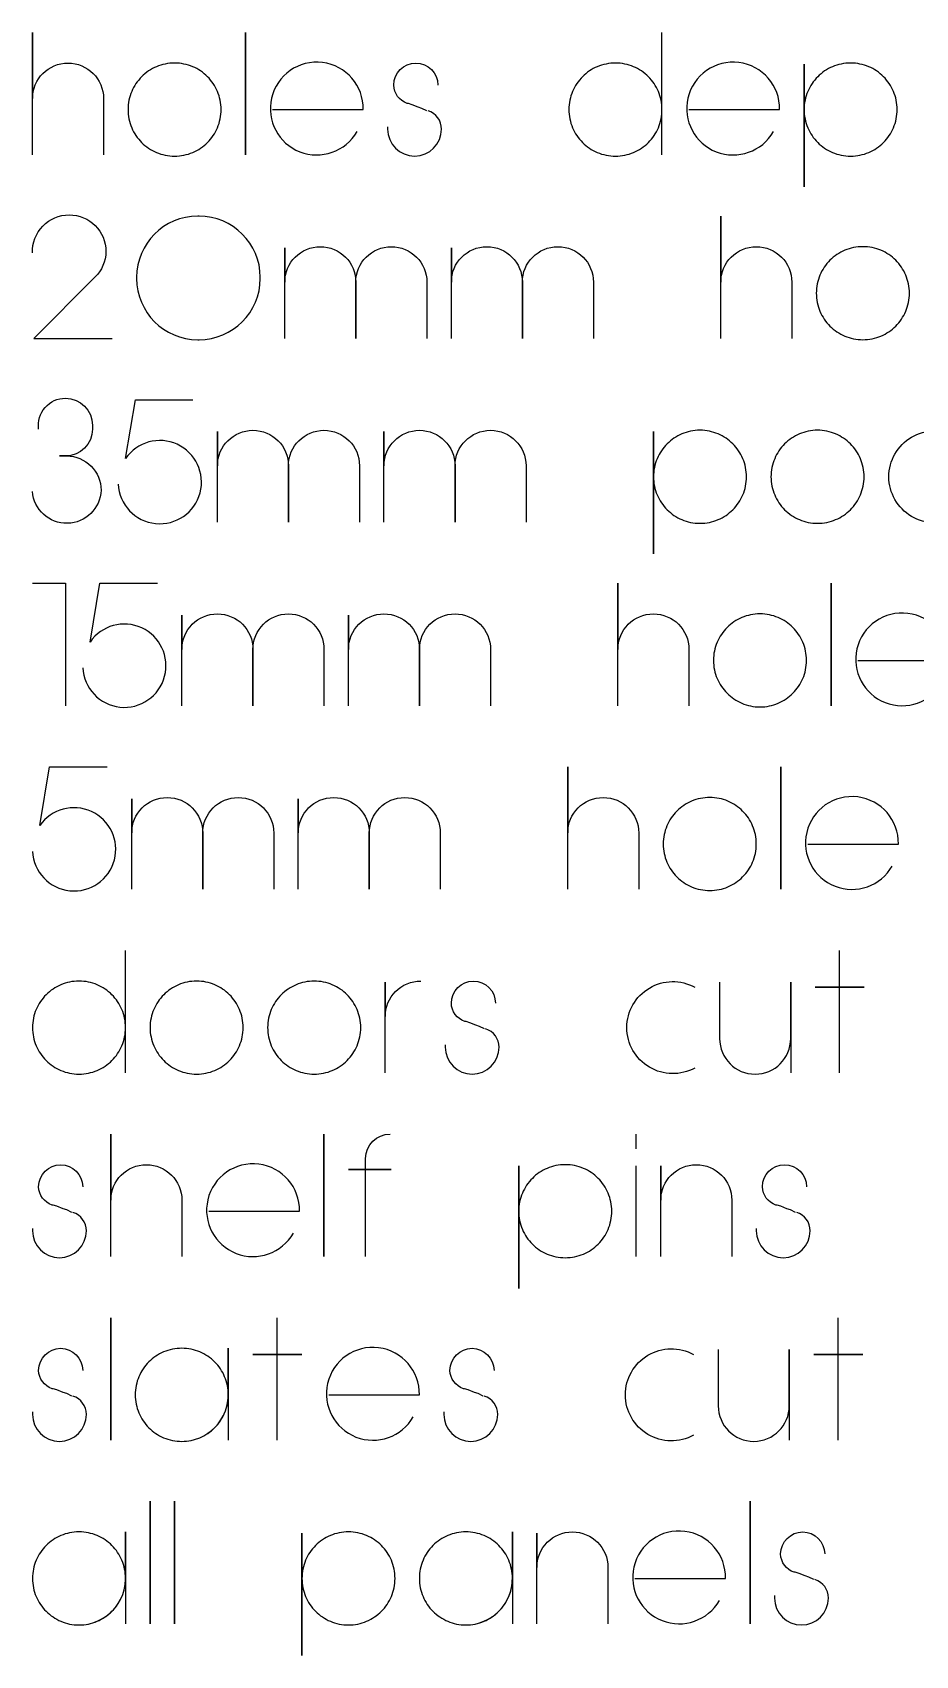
# Model space of a CAD drawing. Extents: x -841 to 6211, y -469 to 2808.
# Drawn here: x -766.8 to -550.5, y 2410.6 to 2808.4 of the extents above; entities that cross this region are included whole.
import ezdxf

# ---------------------------------------------------------------- set-up
doc = ezdxf.new("R2010")
doc.units = 0
doc.layers.add('T5_LOGOLAYER_2', color=18, linetype='CONTINUOUS')

msp = doc.modelspace()

# ---------------------------------------------------------------- linework, layer by layer
at = {"layer": 'T5_LOGOLAYER_2'}
for points in [[(-766.79, 2778.41), (-766.79, 2808.41), (-766.79, 2792.21, -1), (-749.39, 2792.21), (-749.39, 2778.41)], [(-707.99, 2789.51), (-685.79, 2789.51, 0.90232), (-708.25, 2792.31, 0.862347), (-687.29, 2784.11)], [(-670.19, 2789.21), (-671.39, 2789.81), (-672.29, 2790.11), (-673.79, 2790.71), (-674.69, 2791.01), (-674.99, 2791.01, -0.313298), (-678.29, 2795.51, -1), (-667.49, 2795.51)], [(-605.99, 2789.51), (-583.79, 2789.51, 0.90232), (-606.25, 2792.31, 0.862347), (-585.29, 2784.11)], [(-679.79, 2785.31), (-679.79, 2784.71, 1), (-666.59, 2784.71, 0.329104), (-669.89, 2789.21)], [(-766.79, 2754.41, -0.423868), (-757.79, 2763.71, -0.413911), (-748.79, 2754.71, -0.194637), (-751.49, 2748.41), (-766.49, 2733.41), (-747.29, 2733.41)], [(-598.19, 2733.41), (-598.19, 2763.41), (-598.19, 2747.21, -1), (-580.79, 2747.21), (-580.79, 2733.41)], [(-704.99, 2733.41), (-704.99, 2755.61), (-704.99, 2747.21, -1), (-687.59, 2747.21), (-687.59, 2733.41), (-687.59, 2747.21, -1), (-670.19, 2747.21), (-670.19, 2733.41)], [(-664.19, 2733.41), (-664.19, 2755.61), (-664.19, 2747.21, -1), (-646.79, 2747.21), (-646.79, 2733.41), (-646.79, 2747.21, -1), (-629.39, 2747.21), (-629.39, 2733.41)], [(-765.29, 2711.21, -0.454849), (-758.69, 2718.77, -0.411435), (-752.09, 2712.11), (-752.09, 2711.21, -0.412121), (-758.69, 2704.61), (-760.19, 2704.61), (-758.39, 2704.61, -0.414286), (-749.99, 2696.21, -0.946269), (-766.79, 2695.91)], [(-745.79, 2697.71, 0.857608), (-725.73, 2695.61, 0.839431), (-743.99, 2704.01), (-741.59, 2718.41), (-727.49, 2718.41)], [(-721.49, 2688.41), (-721.49, 2710.61), (-721.49, 2702.21, -1), (-704.09, 2702.21), (-704.09, 2688.41), (-704.09, 2702.21, -1), (-686.69, 2702.21), (-686.69, 2688.41)], [(-680.69, 2688.41), (-680.69, 2710.61), (-680.69, 2702.21, -1), (-663.29, 2702.21), (-663.29, 2688.41), (-663.29, 2702.21, -1), (-645.89, 2702.21), (-645.89, 2688.41)], [(-540.33, 2689.61, -0.569347), (-557.01, 2699.51, -0.569347), (-540.33, 2709.41)], [(-754.49, 2652.71, 0.857608), (-734.43, 2650.61, 0.839431), (-752.69, 2659.01), (-750.29, 2673.41), (-736.19, 2673.41)], [(-623.39, 2643.41), (-623.39, 2673.41), (-623.39, 2657.21, -1), (-605.99, 2657.21), (-605.99, 2643.41)], [(-730.19, 2643.41), (-730.19, 2665.61), (-730.19, 2657.21, -1), (-712.79, 2657.21), (-712.79, 2643.41), (-712.79, 2657.21, -1), (-695.39, 2657.21), (-695.39, 2643.41)], [(-689.39, 2643.41), (-689.39, 2665.61), (-689.39, 2657.21, -1), (-671.99, 2657.21), (-671.99, 2643.41), (-671.99, 2657.21, -1), (-654.59, 2657.21), (-654.59, 2643.41)], [(-564.59, 2654.51), (-542.39, 2654.51, 0.90232), (-564.85, 2657.31, 0.862347), (-543.89, 2649.11)], [(-766.79, 2607.71, 0.857608), (-746.73, 2605.61, 0.839431), (-764.99, 2614.01), (-762.59, 2628.41), (-748.49, 2628.41)], [(-635.69, 2598.41), (-635.69, 2628.41), (-635.69, 2612.21, -1), (-618.29, 2612.21), (-618.29, 2598.41)], [(-742.49, 2598.41), (-742.49, 2620.61), (-742.49, 2612.21, -1), (-725.09, 2612.21), (-725.09, 2598.41), (-725.09, 2612.21, -1), (-707.69, 2612.21), (-707.69, 2598.41)], [(-701.69, 2598.41), (-701.69, 2620.61), (-701.69, 2612.21, -1), (-684.29, 2612.21), (-684.29, 2598.41), (-684.29, 2612.21, -1), (-666.89, 2612.21), (-666.89, 2598.41)], [(-576.89, 2609.51), (-554.69, 2609.51, 0.90232), (-577.15, 2612.31, 0.862347), (-556.19, 2604.11)], [(-680.39, 2553.41), (-680.39, 2575.61), (-680.39, 2567.21, -0.416092), (-671.69, 2575.91)], [(-656.09, 2564.21), (-657.29, 2564.81), (-658.19, 2565.11), (-659.69, 2565.71), (-660.59, 2566.01), (-660.89, 2566.01, -0.313298), (-664.19, 2570.51, -1), (-653.39, 2570.51)], [(-604.53, 2554.61, -0.569347), (-621.21, 2564.51, -0.569347), (-604.53, 2574.41)], [(-598.47, 2575.61), (-598.47, 2561.81, 1), (-581.07, 2561.81), (-581.07, 2575.61), (-581.07, 2553.41)], [(-665.69, 2560.31), (-665.69, 2559.71, 1), (-652.49, 2559.71, 0.329104), (-655.79, 2564.21)], [(-747.59, 2508.41), (-747.59, 2538.41), (-747.59, 2522.21, -1), (-730.19, 2522.21), (-730.19, 2508.41)], [(-685.19, 2508.41), (-685.19, 2529.71), (-689.39, 2529.71), (-678.89, 2529.71), (-685.19, 2529.71), (-685.19, 2532.41, -0.413333), (-679.19, 2538.41)], [(-757.19, 2519.21), (-758.39, 2519.81), (-759.29, 2520.11), (-760.79, 2520.71), (-761.69, 2521.01), (-761.99, 2521.01, -0.313298), (-765.29, 2525.51, -1), (-754.49, 2525.51)], [(-723.59, 2519.51), (-701.39, 2519.51, 0.90232), (-723.85, 2522.31, 0.862347), (-702.89, 2514.11)], [(-612.89, 2508.41), (-612.89, 2530.61), (-612.89, 2522.21, -1), (-595.49, 2522.21), (-595.49, 2508.41)], [(-579.89, 2519.21), (-581.09, 2519.81), (-581.99, 2520.11), (-583.49, 2520.71), (-584.39, 2521.01), (-584.69, 2521.01, -0.313298), (-587.99, 2525.51, -1), (-577.19, 2525.51)], [(-766.79, 2515.31), (-766.79, 2514.71, 1), (-753.59, 2514.71, 0.329104), (-756.89, 2519.21)], [(-589.49, 2515.31), (-589.49, 2514.71, 1), (-576.29, 2514.71, 0.329104), (-579.59, 2519.21)], [(-757.19, 2474.21), (-758.39, 2474.81), (-759.29, 2475.11), (-760.79, 2475.71), (-761.69, 2476.01), (-761.99, 2476.01, -0.313298), (-765.29, 2480.51, -1), (-754.49, 2480.51)], [(-730.23, 2463.11, 0.421631), (-718.83, 2474.81), (-718.83, 2485.91), (-718.83, 2463.41)], [(-694.23, 2474.51), (-672.03, 2474.51, 0.90232), (-694.49, 2477.31, 0.862347), (-673.53, 2469.11)], [(-656.43, 2474.21), (-657.63, 2474.81), (-658.53, 2475.11), (-660.03, 2475.71), (-660.93, 2476.01), (-661.23, 2476.01, -0.313298), (-664.53, 2480.51, -1), (-653.73, 2480.51)], [(-604.87, 2464.61, -0.569347), (-621.55, 2474.51, -0.569347), (-604.87, 2484.41)], [(-598.81, 2485.61), (-598.81, 2471.81, 1), (-581.41, 2471.81), (-581.41, 2485.61), (-581.41, 2463.41)], [(-766.79, 2470.31), (-766.79, 2469.71, 1), (-753.59, 2469.71, 0.329104), (-756.89, 2474.21)], [(-666.03, 2470.31), (-666.03, 2469.71, 1), (-652.83, 2469.71, 0.329104), (-656.13, 2474.21)], [(-755.39, 2418.11, 0.421631), (-743.99, 2429.81), (-743.99, 2440.91), (-743.99, 2418.41)], [(-660.63, 2418.11, 0.421631), (-649.23, 2429.81), (-649.23, 2440.91), (-649.23, 2418.41)], [(-643.23, 2418.41), (-643.23, 2440.61), (-643.23, 2432.21, -1), (-625.83, 2432.21), (-625.83, 2418.41)], [(-619.23, 2429.51), (-597.03, 2429.51, 0.90232), (-619.49, 2432.31, 0.862347), (-598.53, 2424.11)], [(-575.43, 2429.21), (-576.63, 2429.81), (-577.53, 2430.11), (-579.03, 2430.71), (-579.93, 2431.01), (-580.23, 2431.01, -0.313298), (-583.53, 2435.51, -1), (-572.73, 2435.51)], [(-585.03, 2425.31), (-585.03, 2424.71, 1), (-571.83, 2424.71, 0.329104), (-575.13, 2429.21)]]:
    msp.add_lwpolyline(points, format="xyb", dxfattribs=at)
for points in [[(-714.59, 2778.41), (-714.59, 2808.41)], [(-731.99, 2778.11), (-731.4, 2778.13), (-730.82, 2778.17), (-730.25, 2778.24), (-729.69, 2778.34), (-729.14, 2778.47), (-728.6, 2778.62), (-728.07, 2778.8), (-727.55, 2779.01), (-727.05, 2779.24), (-726.55, 2779.49), (-726.08, 2779.76), (-725.61, 2780.06), (-725.17, 2780.38), (-724.74, 2780.72), (-724.32, 2781.07), (-723.93, 2781.45), (-723.55, 2781.85), (-723.19, 2782.26), (-722.85, 2782.69), (-722.53, 2783.14), (-722.24, 2783.6), (-721.96, 2784.08), (-721.71, 2784.57), (-721.48, 2785.07), (-721.28, 2785.59), (-721.1, 2786.12), (-720.95, 2786.66), (-720.82, 2787.21), (-720.72, 2787.78), (-720.65, 2788.35), (-720.6, 2788.93), (-720.59, 2789.51), (-720.6, 2790.1), (-720.65, 2790.68), (-720.72, 2791.25), (-720.82, 2791.81), (-720.95, 2792.36), (-721.1, 2792.9), (-721.28, 2793.43), (-721.48, 2793.95), (-721.71, 2794.45), (-721.96, 2794.95), (-722.24, 2795.42), (-722.53, 2795.89), (-722.85, 2796.33), (-723.19, 2796.76), (-723.55, 2797.18), (-723.93, 2797.57), (-724.32, 2797.95), (-724.74, 2798.31), (-725.17, 2798.65), (-725.61, 2798.97), (-726.08, 2799.26), (-726.55, 2799.54), (-727.05, 2799.79), (-727.55, 2800.02), (-728.07, 2800.22), (-728.6, 2800.4), (-729.14, 2800.55), (-729.69, 2800.68), (-730.25, 2800.78), (-730.82, 2800.85), (-731.4, 2800.9), (-731.99, 2800.91), (-732.57, 2800.9), (-733.15, 2800.85), (-733.72, 2800.78), (-734.29, 2800.68), (-734.84, 2800.55), (-735.38, 2800.4), (-735.91, 2800.22), (-736.43, 2800.02), (-736.93, 2799.79), (-737.42, 2799.54), (-737.9, 2799.26), (-738.36, 2798.97), (-738.81, 2798.65), (-739.24, 2798.31), (-739.65, 2797.95), (-740.05, 2797.57), (-740.43, 2797.18), (-740.78, 2796.76), (-741.12, 2796.33), (-741.44, 2795.89), (-741.74, 2795.42), (-742.01, 2794.95), (-742.26, 2794.45), (-742.49, 2793.95), (-742.7, 2793.43), (-742.88, 2792.9), (-743.03, 2792.36), (-743.16, 2791.81), (-743.26, 2791.25), (-743.33, 2790.68), (-743.37, 2790.1), (-743.39, 2789.51), (-743.37, 2788.93), (-743.33, 2788.35), (-743.26, 2787.78), (-743.16, 2787.21), (-743.03, 2786.66), (-742.88, 2786.12), (-742.7, 2785.59), (-742.49, 2785.07), (-742.26, 2784.57), (-742.01, 2784.08), (-741.74, 2783.6), (-741.44, 2783.14), (-741.12, 2782.69), (-740.78, 2782.26), (-740.43, 2781.85), (-740.05, 2781.45), (-739.65, 2781.07), (-739.24, 2780.72), (-738.81, 2780.38), (-738.36, 2780.06), (-737.9, 2779.76), (-737.42, 2779.49), (-736.93, 2779.24), (-736.43, 2779.01), (-735.91, 2778.8), (-735.38, 2778.62), (-734.84, 2778.47), (-734.29, 2778.34), (-733.72, 2778.24), (-733.15, 2778.17), (-732.57, 2778.13)], [(-577.79, 2778.41), (-577.79, 2800.61), (-577.79, 2789.51), (-577.77, 2788.93), (-577.73, 2788.35), (-577.66, 2787.78), (-577.56, 2787.21), (-577.43, 2786.66), (-577.28, 2786.12), (-577.1, 2785.59), (-576.89, 2785.07), (-576.66, 2784.57), (-576.41, 2784.08), (-576.14, 2783.6), (-575.84, 2783.14), (-575.52, 2782.69), (-575.18, 2782.26), (-574.83, 2781.85), (-574.45, 2781.45), (-574.05, 2781.07), (-573.64, 2780.72), (-573.21, 2780.38), (-572.76, 2780.06), (-572.3, 2779.76), (-571.82, 2779.49), (-571.33, 2779.24), (-570.83, 2779.01), (-570.31, 2778.8), (-569.78, 2778.62), (-569.24, 2778.47), (-568.69, 2778.34), (-568.12, 2778.24), (-567.55, 2778.17), (-566.97, 2778.13), (-566.39, 2778.11), (-565.8, 2778.13), (-565.22, 2778.17), (-564.65, 2778.24), (-564.09, 2778.34), (-563.54, 2778.47), (-563, 2778.62), (-562.47, 2778.8), (-561.95, 2779.01), (-561.45, 2779.24), (-560.95, 2779.49), (-560.48, 2779.76), (-560.01, 2780.06), (-559.57, 2780.38), (-559.14, 2780.72), (-558.72, 2781.07), (-558.33, 2781.45), (-557.95, 2781.85), (-557.59, 2782.26), (-557.25, 2782.69), (-556.93, 2783.14), (-556.64, 2783.6), (-556.36, 2784.08), (-556.11, 2784.57), (-555.88, 2785.07), (-555.68, 2785.59), (-555.5, 2786.12), (-555.35, 2786.66), (-555.22, 2787.21), (-555.12, 2787.78), (-555.05, 2788.35), (-555, 2788.93), (-554.99, 2789.51), (-555, 2790.1), (-555.05, 2790.68), (-555.12, 2791.25), (-555.22, 2791.81), (-555.35, 2792.36), (-555.5, 2792.9), (-555.68, 2793.43), (-555.88, 2793.95), (-556.11, 2794.45), (-556.36, 2794.95), (-556.64, 2795.42), (-556.93, 2795.89), (-557.25, 2796.33), (-557.59, 2796.76), (-557.95, 2797.18), (-558.33, 2797.57), (-558.72, 2797.95), (-559.14, 2798.31), (-559.57, 2798.65), (-560.01, 2798.97), (-560.48, 2799.26), (-560.95, 2799.54), (-561.45, 2799.79), (-561.95, 2800.02), (-562.47, 2800.22), (-563, 2800.4), (-563.54, 2800.55), (-564.09, 2800.68), (-564.65, 2800.78), (-565.22, 2800.85), (-565.8, 2800.9), (-566.39, 2800.91), (-566.97, 2800.9), (-567.55, 2800.85), (-568.12, 2800.78), (-568.69, 2800.68), (-569.24, 2800.55), (-569.78, 2800.4), (-570.31, 2800.22), (-570.83, 2800.02), (-571.33, 2799.79), (-571.82, 2799.54), (-572.3, 2799.26), (-572.76, 2798.97), (-573.21, 2798.65), (-573.64, 2798.31), (-574.05, 2797.95), (-574.45, 2797.57), (-574.83, 2797.18), (-575.18, 2796.76), (-575.52, 2796.33), (-575.84, 2795.89), (-576.14, 2795.42), (-576.41, 2794.95), (-576.66, 2794.45), (-576.89, 2793.95), (-577.1, 2793.43), (-577.28, 2792.9), (-577.43, 2792.36), (-577.56, 2791.81), (-577.66, 2791.25), (-577.73, 2790.68), (-577.77, 2790.1), (-577.79, 2789.51), (-577.79, 2770.61)], [(-563.39, 2733.11), (-562.8, 2733.13), (-562.22, 2733.17), (-561.65, 2733.24), (-561.09, 2733.34), (-560.54, 2733.47), (-560, 2733.62), (-559.47, 2733.8), (-558.95, 2734.01), (-558.45, 2734.24), (-557.95, 2734.49), (-557.48, 2734.76), (-557.01, 2735.06), (-556.57, 2735.38), (-556.14, 2735.72), (-555.72, 2736.07), (-555.33, 2736.45), (-554.95, 2736.85), (-554.59, 2737.26), (-554.25, 2737.69), (-553.93, 2738.14), (-553.64, 2738.6), (-553.36, 2739.08), (-553.11, 2739.57), (-552.88, 2740.07), (-552.68, 2740.59), (-552.5, 2741.12), (-552.35, 2741.66), (-552.22, 2742.21), (-552.12, 2742.78), (-552.05, 2743.35), (-552, 2743.93), (-551.99, 2744.51), (-552, 2745.1), (-552.05, 2745.68), (-552.12, 2746.25), (-552.22, 2746.81), (-552.35, 2747.36), (-552.5, 2747.9), (-552.68, 2748.43), (-552.88, 2748.95), (-553.11, 2749.45), (-553.36, 2749.95), (-553.64, 2750.42), (-553.93, 2750.89), (-554.25, 2751.33), (-554.59, 2751.76), (-554.95, 2752.18), (-555.33, 2752.57), (-555.72, 2752.95), (-556.14, 2753.31), (-556.57, 2753.65), (-557.01, 2753.97), (-557.48, 2754.26), (-557.95, 2754.54), (-558.45, 2754.79), (-558.95, 2755.02), (-559.47, 2755.22), (-560, 2755.4), (-560.54, 2755.55), (-561.09, 2755.68), (-561.65, 2755.78), (-562.22, 2755.85), (-562.8, 2755.9), (-563.39, 2755.91), (-563.97, 2755.9), (-564.55, 2755.85), (-565.12, 2755.78), (-565.69, 2755.68), (-566.24, 2755.55), (-566.78, 2755.4), (-567.31, 2755.22), (-567.83, 2755.02), (-568.33, 2754.79), (-568.82, 2754.54), (-569.3, 2754.26), (-569.76, 2753.97), (-570.21, 2753.65), (-570.64, 2753.31), (-571.05, 2752.95), (-571.45, 2752.57), (-571.83, 2752.18), (-572.18, 2751.76), (-572.52, 2751.33), (-572.84, 2750.89), (-573.14, 2750.42), (-573.41, 2749.95), (-573.66, 2749.45), (-573.89, 2748.95), (-574.1, 2748.43), (-574.28, 2747.9), (-574.43, 2747.36), (-574.56, 2746.81), (-574.66, 2746.25), (-574.73, 2745.68), (-574.77, 2745.1), (-574.79, 2744.51), (-574.77, 2743.93), (-574.73, 2743.35), (-574.66, 2742.78), (-574.56, 2742.21), (-574.43, 2741.66), (-574.28, 2741.12), (-574.1, 2740.59), (-573.89, 2740.07), (-573.66, 2739.57), (-573.41, 2739.08), (-573.14, 2738.6), (-572.84, 2738.14), (-572.52, 2737.69), (-572.18, 2737.26), (-571.83, 2736.85), (-571.45, 2736.45), (-571.05, 2736.07), (-570.64, 2735.72), (-570.21, 2735.38), (-569.76, 2735.06), (-569.3, 2734.76), (-568.82, 2734.49), (-568.33, 2734.24), (-567.83, 2734.01), (-567.31, 2733.8), (-566.78, 2733.62), (-566.24, 2733.47), (-565.69, 2733.34), (-565.12, 2733.24), (-564.55, 2733.17), (-563.97, 2733.13)], [(-614.69, 2688.41), (-614.69, 2710.61), (-614.69, 2699.51), (-614.67, 2698.93), (-614.63, 2698.35), (-614.56, 2697.78), (-614.46, 2697.21), (-614.33, 2696.66), (-614.18, 2696.12), (-614, 2695.59), (-613.79, 2695.07), (-613.56, 2694.57), (-613.31, 2694.08), (-613.04, 2693.6), (-612.74, 2693.14), (-612.42, 2692.69), (-612.08, 2692.26), (-611.73, 2691.85), (-611.35, 2691.45), (-610.95, 2691.07), (-610.54, 2690.72), (-610.11, 2690.38), (-609.66, 2690.06), (-609.2, 2689.76), (-608.72, 2689.49), (-608.23, 2689.24), (-607.73, 2689.01), (-607.21, 2688.8), (-606.68, 2688.62), (-606.14, 2688.47), (-605.59, 2688.34), (-605.02, 2688.24), (-604.45, 2688.17), (-603.87, 2688.13), (-603.29, 2688.11), (-602.7, 2688.13), (-602.12, 2688.17), (-601.55, 2688.24), (-600.99, 2688.34), (-600.44, 2688.47), (-599.9, 2688.62), (-599.37, 2688.8), (-598.85, 2689.01), (-598.35, 2689.24), (-597.85, 2689.49), (-597.38, 2689.76), (-596.91, 2690.06), (-596.47, 2690.38), (-596.04, 2690.72), (-595.62, 2691.07), (-595.23, 2691.45), (-594.85, 2691.85), (-594.49, 2692.26), (-594.15, 2692.69), (-593.83, 2693.14), (-593.54, 2693.6), (-593.26, 2694.08), (-593.01, 2694.57), (-592.78, 2695.07), (-592.58, 2695.59), (-592.4, 2696.12), (-592.25, 2696.66), (-592.12, 2697.21), (-592.02, 2697.78), (-591.95, 2698.35), (-591.9, 2698.93), (-591.89, 2699.51), (-591.9, 2700.1), (-591.95, 2700.68), (-592.02, 2701.25), (-592.12, 2701.81), (-592.25, 2702.36), (-592.4, 2702.9), (-592.58, 2703.43), (-592.78, 2703.95), (-593.01, 2704.45), (-593.26, 2704.95), (-593.54, 2705.42), (-593.83, 2705.89), (-594.15, 2706.33), (-594.49, 2706.76), (-594.85, 2707.18), (-595.23, 2707.57), (-595.62, 2707.95), (-596.04, 2708.31), (-596.47, 2708.65), (-596.91, 2708.97), (-597.38, 2709.26), (-597.85, 2709.54), (-598.35, 2709.79), (-598.85, 2710.02), (-599.37, 2710.22), (-599.9, 2710.4), (-600.44, 2710.55), (-600.99, 2710.68), (-601.55, 2710.78), (-602.12, 2710.85), (-602.7, 2710.9), (-603.29, 2710.91), (-603.87, 2710.9), (-604.45, 2710.85), (-605.02, 2710.78), (-605.59, 2710.68), (-606.14, 2710.55), (-606.68, 2710.4), (-607.21, 2710.22), (-607.73, 2710.02), (-608.23, 2709.79), (-608.72, 2709.54), (-609.2, 2709.26), (-609.66, 2708.97), (-610.11, 2708.65), (-610.54, 2708.31), (-610.95, 2707.95), (-611.35, 2707.57), (-611.73, 2707.18), (-612.08, 2706.76), (-612.42, 2706.33), (-612.74, 2705.89), (-613.04, 2705.42), (-613.31, 2704.95), (-613.56, 2704.45), (-613.79, 2703.95), (-614, 2703.43), (-614.18, 2702.9), (-614.33, 2702.36), (-614.46, 2701.81), (-614.56, 2701.25), (-614.63, 2700.68), (-614.67, 2700.1), (-614.69, 2699.51), (-614.69, 2680.61)], [(-574.49, 2688.11), (-573.9, 2688.13), (-573.32, 2688.17), (-572.75, 2688.24), (-572.19, 2688.34), (-571.64, 2688.47), (-571.1, 2688.62), (-570.57, 2688.8), (-570.05, 2689.01), (-569.55, 2689.24), (-569.05, 2689.49), (-568.58, 2689.76), (-568.11, 2690.06), (-567.67, 2690.38), (-567.24, 2690.72), (-566.82, 2691.07), (-566.43, 2691.45), (-566.05, 2691.85), (-565.69, 2692.26), (-565.35, 2692.69), (-565.03, 2693.14), (-564.74, 2693.6), (-564.46, 2694.08), (-564.21, 2694.57), (-563.98, 2695.07), (-563.78, 2695.59), (-563.6, 2696.12), (-563.45, 2696.66), (-563.32, 2697.21), (-563.22, 2697.78), (-563.15, 2698.35), (-563.1, 2698.93), (-563.09, 2699.51), (-563.1, 2700.1), (-563.15, 2700.68), (-563.22, 2701.25), (-563.32, 2701.81), (-563.45, 2702.36), (-563.6, 2702.9), (-563.78, 2703.43), (-563.98, 2703.95), (-564.21, 2704.45), (-564.46, 2704.95), (-564.74, 2705.42), (-565.03, 2705.89), (-565.35, 2706.33), (-565.69, 2706.76), (-566.05, 2707.18), (-566.43, 2707.57), (-566.82, 2707.95), (-567.24, 2708.31), (-567.67, 2708.65), (-568.11, 2708.97), (-568.58, 2709.26), (-569.05, 2709.54), (-569.55, 2709.79), (-570.05, 2710.02), (-570.57, 2710.22), (-571.1, 2710.4), (-571.64, 2710.55), (-572.19, 2710.68), (-572.75, 2710.78), (-573.32, 2710.85), (-573.9, 2710.9), (-574.49, 2710.91), (-575.07, 2710.9), (-575.65, 2710.85), (-576.22, 2710.78), (-576.79, 2710.68), (-577.34, 2710.55), (-577.88, 2710.4), (-578.41, 2710.22), (-578.93, 2710.02), (-579.43, 2709.79), (-579.92, 2709.54), (-580.4, 2709.26), (-580.86, 2708.97), (-581.31, 2708.65), (-581.74, 2708.31), (-582.15, 2707.95), (-582.55, 2707.57), (-582.93, 2707.18), (-583.28, 2706.76), (-583.62, 2706.33), (-583.94, 2705.89), (-584.24, 2705.42), (-584.51, 2704.95), (-584.76, 2704.45), (-584.99, 2703.95), (-585.2, 2703.43), (-585.38, 2702.9), (-585.53, 2702.36), (-585.66, 2701.81), (-585.76, 2701.25), (-585.83, 2700.68), (-585.87, 2700.1), (-585.89, 2699.51), (-585.87, 2698.93), (-585.83, 2698.35), (-585.76, 2697.78), (-585.66, 2697.21), (-585.53, 2696.66), (-585.38, 2696.12), (-585.2, 2695.59), (-584.99, 2695.07), (-584.76, 2694.57), (-584.51, 2694.08), (-584.24, 2693.6), (-583.94, 2693.14), (-583.62, 2692.69), (-583.28, 2692.26), (-582.93, 2691.85), (-582.55, 2691.45), (-582.15, 2691.07), (-581.74, 2690.72), (-581.31, 2690.38), (-580.86, 2690.06), (-580.4, 2689.76), (-579.92, 2689.49), (-579.43, 2689.24), (-578.93, 2689.01), (-578.41, 2688.8), (-577.88, 2688.62), (-577.34, 2688.47), (-576.79, 2688.34), (-576.22, 2688.24), (-575.65, 2688.17), (-575.07, 2688.13)], [(-571.19, 2643.41), (-571.19, 2673.41)], [(-588.59, 2643.11), (-588, 2643.13), (-587.42, 2643.17), (-586.85, 2643.24), (-586.29, 2643.34), (-585.74, 2643.47), (-585.2, 2643.62), (-584.67, 2643.8), (-584.15, 2644.01), (-583.65, 2644.24), (-583.15, 2644.49), (-582.68, 2644.76), (-582.21, 2645.06), (-581.77, 2645.38), (-581.34, 2645.72), (-580.92, 2646.07), (-580.53, 2646.45), (-580.15, 2646.85), (-579.79, 2647.26), (-579.45, 2647.69), (-579.13, 2648.14), (-578.84, 2648.6), (-578.56, 2649.08), (-578.31, 2649.57), (-578.08, 2650.07), (-577.88, 2650.59), (-577.7, 2651.12), (-577.55, 2651.66), (-577.42, 2652.21), (-577.32, 2652.78), (-577.25, 2653.35), (-577.2, 2653.93), (-577.19, 2654.51), (-577.2, 2655.1), (-577.25, 2655.68), (-577.32, 2656.25), (-577.42, 2656.81), (-577.55, 2657.36), (-577.7, 2657.9), (-577.88, 2658.43), (-578.08, 2658.95), (-578.31, 2659.45), (-578.56, 2659.95), (-578.84, 2660.42), (-579.13, 2660.89), (-579.45, 2661.33), (-579.79, 2661.76), (-580.15, 2662.18), (-580.53, 2662.57), (-580.92, 2662.95), (-581.34, 2663.31), (-581.77, 2663.65), (-582.21, 2663.97), (-582.68, 2664.26), (-583.15, 2664.54), (-583.65, 2664.79), (-584.15, 2665.02), (-584.67, 2665.22), (-585.2, 2665.4), (-585.74, 2665.55), (-586.29, 2665.68), (-586.85, 2665.78), (-587.42, 2665.85), (-588, 2665.9), (-588.59, 2665.91), (-589.17, 2665.9), (-589.75, 2665.85), (-590.32, 2665.78), (-590.89, 2665.68), (-591.44, 2665.55), (-591.98, 2665.4), (-592.51, 2665.22), (-593.03, 2665.02), (-593.53, 2664.79), (-594.02, 2664.54), (-594.5, 2664.26), (-594.96, 2663.97), (-595.41, 2663.65), (-595.84, 2663.31), (-596.25, 2662.95), (-596.65, 2662.57), (-597.03, 2662.18), (-597.38, 2661.76), (-597.72, 2661.33), (-598.04, 2660.89), (-598.34, 2660.42), (-598.61, 2659.95), (-598.86, 2659.45), (-599.09, 2658.95), (-599.3, 2658.43), (-599.48, 2657.9), (-599.63, 2657.36), (-599.76, 2656.81), (-599.86, 2656.25), (-599.93, 2655.68), (-599.97, 2655.1), (-599.99, 2654.51), (-599.97, 2653.93), (-599.93, 2653.35), (-599.86, 2652.78), (-599.76, 2652.21), (-599.63, 2651.66), (-599.48, 2651.12), (-599.3, 2650.59), (-599.09, 2650.07), (-598.86, 2649.57), (-598.61, 2649.08), (-598.34, 2648.6), (-598.04, 2648.14), (-597.72, 2647.69), (-597.38, 2647.26), (-597.03, 2646.85), (-596.65, 2646.45), (-596.25, 2646.07), (-595.84, 2645.72), (-595.41, 2645.38), (-594.96, 2645.06), (-594.5, 2644.76), (-594.02, 2644.49), (-593.53, 2644.24), (-593.03, 2644.01), (-592.51, 2643.8), (-591.98, 2643.62), (-591.44, 2643.47), (-590.89, 2643.34), (-590.32, 2643.24), (-589.75, 2643.17), (-589.17, 2643.13)], [(-583.49, 2598.41), (-583.49, 2628.41)], [(-600.89, 2598.11), (-600.3, 2598.13), (-599.72, 2598.17), (-599.15, 2598.24), (-598.59, 2598.34), (-598.04, 2598.47), (-597.5, 2598.62), (-596.97, 2598.8), (-596.45, 2599.01), (-595.95, 2599.24), (-595.45, 2599.49), (-594.98, 2599.76), (-594.51, 2600.06), (-594.07, 2600.38), (-593.64, 2600.72), (-593.22, 2601.07), (-592.83, 2601.45), (-592.45, 2601.85), (-592.09, 2602.26), (-591.75, 2602.69), (-591.43, 2603.14), (-591.14, 2603.6), (-590.86, 2604.08), (-590.61, 2604.57), (-590.38, 2605.07), (-590.18, 2605.59), (-590, 2606.12), (-589.85, 2606.66), (-589.72, 2607.21), (-589.62, 2607.78), (-589.55, 2608.35), (-589.5, 2608.93), (-589.49, 2609.51), (-589.5, 2610.1), (-589.55, 2610.68), (-589.62, 2611.25), (-589.72, 2611.81), (-589.85, 2612.36), (-590, 2612.9), (-590.18, 2613.43), (-590.38, 2613.95), (-590.61, 2614.45), (-590.86, 2614.95), (-591.14, 2615.42), (-591.43, 2615.89), (-591.75, 2616.33), (-592.09, 2616.76), (-592.45, 2617.18), (-592.83, 2617.57), (-593.22, 2617.95), (-593.64, 2618.31), (-594.07, 2618.65), (-594.51, 2618.97), (-594.98, 2619.26), (-595.45, 2619.54), (-595.95, 2619.79), (-596.45, 2620.02), (-596.97, 2620.22), (-597.5, 2620.4), (-598.04, 2620.55), (-598.59, 2620.68), (-599.15, 2620.78), (-599.72, 2620.85), (-600.3, 2620.9), (-600.89, 2620.91), (-601.47, 2620.9), (-602.05, 2620.85), (-602.62, 2620.78), (-603.19, 2620.68), (-603.74, 2620.55), (-604.28, 2620.4), (-604.81, 2620.22), (-605.33, 2620.02), (-605.83, 2619.79), (-606.32, 2619.54), (-606.8, 2619.26), (-607.26, 2618.97), (-607.71, 2618.65), (-608.14, 2618.31), (-608.55, 2617.95), (-608.95, 2617.57), (-609.33, 2617.18), (-609.68, 2616.76), (-610.02, 2616.33), (-610.34, 2615.89), (-610.64, 2615.42), (-610.91, 2614.95), (-611.16, 2614.45), (-611.39, 2613.95), (-611.6, 2613.43), (-611.78, 2612.9), (-611.93, 2612.36), (-612.06, 2611.81), (-612.16, 2611.25), (-612.23, 2610.68), (-612.27, 2610.1), (-612.29, 2609.51), (-612.27, 2608.93), (-612.23, 2608.35), (-612.16, 2607.78), (-612.06, 2607.21), (-611.93, 2606.66), (-611.78, 2606.12), (-611.6, 2605.59), (-611.39, 2605.07), (-611.16, 2604.57), (-610.91, 2604.08), (-610.64, 2603.6), (-610.34, 2603.14), (-610.02, 2602.69), (-609.68, 2602.26), (-609.33, 2601.85), (-608.95, 2601.45), (-608.55, 2601.07), (-608.14, 2600.72), (-607.71, 2600.38), (-607.26, 2600.06), (-606.8, 2599.76), (-606.32, 2599.49), (-605.83, 2599.24), (-605.33, 2599.01), (-604.81, 2598.8), (-604.28, 2598.62), (-603.74, 2598.47), (-603.19, 2598.34), (-602.62, 2598.24), (-602.05, 2598.17), (-601.47, 2598.13)], [(-726.59, 2553.11), (-726, 2553.13), (-725.42, 2553.17), (-724.85, 2553.24), (-724.29, 2553.34), (-723.74, 2553.47), (-723.2, 2553.62), (-722.67, 2553.8), (-722.15, 2554.01), (-721.65, 2554.24), (-721.15, 2554.49), (-720.68, 2554.76), (-720.21, 2555.06), (-719.77, 2555.38), (-719.34, 2555.72), (-718.92, 2556.07), (-718.53, 2556.45), (-718.15, 2556.85), (-717.79, 2557.26), (-717.45, 2557.69), (-717.13, 2558.14), (-716.84, 2558.6), (-716.56, 2559.08), (-716.31, 2559.57), (-716.08, 2560.07), (-715.88, 2560.59), (-715.7, 2561.12), (-715.55, 2561.66), (-715.42, 2562.21), (-715.32, 2562.78), (-715.25, 2563.35), (-715.2, 2563.93), (-715.19, 2564.51), (-715.2, 2565.1), (-715.25, 2565.68), (-715.32, 2566.25), (-715.42, 2566.81), (-715.55, 2567.36), (-715.7, 2567.9), (-715.88, 2568.43), (-716.08, 2568.95), (-716.31, 2569.45), (-716.56, 2569.95), (-716.84, 2570.42), (-717.13, 2570.89), (-717.45, 2571.33), (-717.79, 2571.76), (-718.15, 2572.18), (-718.53, 2572.57), (-718.92, 2572.95), (-719.34, 2573.31), (-719.77, 2573.65), (-720.21, 2573.97), (-720.68, 2574.26), (-721.15, 2574.54), (-721.65, 2574.79), (-722.15, 2575.02), (-722.67, 2575.22), (-723.2, 2575.4), (-723.74, 2575.55), (-724.29, 2575.68), (-724.85, 2575.78), (-725.42, 2575.85), (-726, 2575.9), (-726.59, 2575.91), (-727.17, 2575.9), (-727.75, 2575.85), (-728.32, 2575.78), (-728.89, 2575.68), (-729.44, 2575.55), (-729.98, 2575.4), (-730.51, 2575.22), (-731.03, 2575.02), (-731.53, 2574.79), (-732.02, 2574.54), (-732.5, 2574.26), (-732.96, 2573.97), (-733.41, 2573.65), (-733.84, 2573.31), (-734.25, 2572.95), (-734.65, 2572.57), (-735.03, 2572.18), (-735.38, 2571.76), (-735.72, 2571.33), (-736.04, 2570.89), (-736.34, 2570.42), (-736.61, 2569.95), (-736.86, 2569.45), (-737.09, 2568.95), (-737.3, 2568.43), (-737.48, 2567.9), (-737.63, 2567.36), (-737.76, 2566.81), (-737.86, 2566.25), (-737.93, 2565.68), (-737.97, 2565.1), (-737.99, 2564.51), (-737.97, 2563.93), (-737.93, 2563.35), (-737.86, 2562.78), (-737.76, 2562.21), (-737.63, 2561.66), (-737.48, 2561.12), (-737.3, 2560.59), (-737.09, 2560.07), (-736.86, 2559.57), (-736.61, 2559.08), (-736.34, 2558.6), (-736.04, 2558.14), (-735.72, 2557.69), (-735.38, 2557.26), (-735.03, 2556.85), (-734.65, 2556.45), (-734.25, 2556.07), (-733.84, 2555.72), (-733.41, 2555.38), (-732.96, 2555.06), (-732.5, 2554.76), (-732.02, 2554.49), (-731.53, 2554.24), (-731.03, 2554.01), (-730.51, 2553.8), (-729.98, 2553.62), (-729.44, 2553.47), (-728.89, 2553.34), (-728.32, 2553.24), (-727.75, 2553.17), (-727.17, 2553.13)], [(-697.79, 2553.11), (-697.2, 2553.13), (-696.62, 2553.17), (-696.05, 2553.24), (-695.49, 2553.34), (-694.94, 2553.47), (-694.4, 2553.62), (-693.87, 2553.8), (-693.35, 2554.01), (-692.85, 2554.24), (-692.35, 2554.49), (-691.88, 2554.76), (-691.41, 2555.06), (-690.97, 2555.38), (-690.54, 2555.72), (-690.12, 2556.07), (-689.73, 2556.45), (-689.35, 2556.85), (-688.99, 2557.26), (-688.65, 2557.69), (-688.33, 2558.14), (-688.04, 2558.6), (-687.76, 2559.08), (-687.51, 2559.57), (-687.28, 2560.07), (-687.08, 2560.59), (-686.9, 2561.12), (-686.75, 2561.66), (-686.62, 2562.21), (-686.52, 2562.78), (-686.45, 2563.35), (-686.4, 2563.93), (-686.39, 2564.51), (-686.4, 2565.1), (-686.45, 2565.68), (-686.52, 2566.25), (-686.62, 2566.81), (-686.75, 2567.36), (-686.9, 2567.9), (-687.08, 2568.43), (-687.28, 2568.95), (-687.51, 2569.45), (-687.76, 2569.95), (-688.04, 2570.42), (-688.33, 2570.89), (-688.65, 2571.33), (-688.99, 2571.76), (-689.35, 2572.18), (-689.73, 2572.57), (-690.12, 2572.95), (-690.54, 2573.31), (-690.97, 2573.65), (-691.41, 2573.97), (-691.88, 2574.26), (-692.35, 2574.54), (-692.85, 2574.79), (-693.35, 2575.02), (-693.87, 2575.22), (-694.4, 2575.4), (-694.94, 2575.55), (-695.49, 2575.68), (-696.05, 2575.78), (-696.62, 2575.85), (-697.2, 2575.9), (-697.79, 2575.91), (-698.37, 2575.9), (-698.95, 2575.85), (-699.52, 2575.78), (-700.09, 2575.68), (-700.64, 2575.55), (-701.18, 2575.4), (-701.71, 2575.22), (-702.23, 2575.02), (-702.73, 2574.79), (-703.22, 2574.54), (-703.7, 2574.26), (-704.16, 2573.97), (-704.61, 2573.65), (-705.04, 2573.31), (-705.45, 2572.95), (-705.85, 2572.57), (-706.23, 2572.18), (-706.58, 2571.76), (-706.92, 2571.33), (-707.24, 2570.89), (-707.54, 2570.42), (-707.81, 2569.95), (-708.06, 2569.45), (-708.29, 2568.95), (-708.5, 2568.43), (-708.68, 2567.9), (-708.83, 2567.36), (-708.96, 2566.81), (-709.06, 2566.25), (-709.13, 2565.68), (-709.17, 2565.1), (-709.19, 2564.51), (-709.17, 2563.93), (-709.13, 2563.35), (-709.06, 2562.78), (-708.96, 2562.21), (-708.83, 2561.66), (-708.68, 2561.12), (-708.5, 2560.59), (-708.29, 2560.07), (-708.06, 2559.57), (-707.81, 2559.08), (-707.54, 2558.6), (-707.24, 2558.14), (-706.92, 2557.69), (-706.58, 2557.26), (-706.23, 2556.85), (-705.85, 2556.45), (-705.45, 2556.07), (-705.04, 2555.72), (-704.61, 2555.38), (-704.16, 2555.06), (-703.7, 2554.76), (-703.22, 2554.49), (-702.73, 2554.24), (-702.23, 2554.01), (-701.71, 2553.8), (-701.18, 2553.62), (-700.64, 2553.47), (-700.09, 2553.34), (-699.52, 2553.24), (-698.95, 2553.17), (-698.37, 2553.13)], [(-695.39, 2508.41), (-695.39, 2538.41)], [(-647.69, 2508.41), (-647.69, 2530.61), (-647.69, 2519.51), (-647.67, 2518.93), (-647.63, 2518.35), (-647.56, 2517.78), (-647.46, 2517.21), (-647.33, 2516.66), (-647.18, 2516.12), (-647, 2515.59), (-646.79, 2515.07), (-646.56, 2514.57), (-646.31, 2514.08), (-646.04, 2513.6), (-645.74, 2513.14), (-645.42, 2512.69), (-645.08, 2512.26), (-644.73, 2511.85), (-644.35, 2511.45), (-643.95, 2511.07), (-643.54, 2510.72), (-643.11, 2510.38), (-642.66, 2510.06), (-642.2, 2509.76), (-641.72, 2509.49), (-641.23, 2509.24), (-640.73, 2509.01), (-640.21, 2508.8), (-639.68, 2508.62), (-639.14, 2508.47), (-638.59, 2508.34), (-638.02, 2508.24), (-637.45, 2508.17), (-636.87, 2508.13), (-636.29, 2508.11), (-635.7, 2508.13), (-635.12, 2508.17), (-634.55, 2508.24), (-633.99, 2508.34), (-633.44, 2508.47), (-632.9, 2508.62), (-632.37, 2508.8), (-631.85, 2509.01), (-631.35, 2509.24), (-630.85, 2509.49), (-630.38, 2509.76), (-629.91, 2510.06), (-629.47, 2510.38), (-629.04, 2510.72), (-628.62, 2511.07), (-628.23, 2511.45), (-627.85, 2511.85), (-627.49, 2512.26), (-627.15, 2512.69), (-626.83, 2513.14), (-626.54, 2513.6), (-626.26, 2514.08), (-626.01, 2514.57), (-625.78, 2515.07), (-625.58, 2515.59), (-625.4, 2516.12), (-625.25, 2516.66), (-625.12, 2517.21), (-625.02, 2517.78), (-624.95, 2518.35), (-624.9, 2518.93), (-624.89, 2519.51), (-624.9, 2520.1), (-624.95, 2520.68), (-625.02, 2521.25), (-625.12, 2521.81), (-625.25, 2522.36), (-625.4, 2522.9), (-625.58, 2523.43), (-625.78, 2523.95), (-626.01, 2524.45), (-626.26, 2524.95), (-626.54, 2525.42), (-626.83, 2525.89), (-627.15, 2526.33), (-627.49, 2526.76), (-627.85, 2527.18), (-628.23, 2527.57), (-628.62, 2527.95), (-629.04, 2528.31), (-629.47, 2528.65), (-629.91, 2528.97), (-630.38, 2529.26), (-630.85, 2529.54), (-631.35, 2529.79), (-631.85, 2530.02), (-632.37, 2530.22), (-632.9, 2530.4), (-633.44, 2530.55), (-633.99, 2530.68), (-634.55, 2530.78), (-635.12, 2530.85), (-635.7, 2530.9), (-636.29, 2530.91), (-636.87, 2530.9), (-637.45, 2530.85), (-638.02, 2530.78), (-638.59, 2530.68), (-639.14, 2530.55), (-639.68, 2530.4), (-640.21, 2530.22), (-640.73, 2530.02), (-641.23, 2529.79), (-641.72, 2529.54), (-642.2, 2529.26), (-642.66, 2528.97), (-643.11, 2528.65), (-643.54, 2528.31), (-643.95, 2527.95), (-644.35, 2527.57), (-644.73, 2527.18), (-645.08, 2526.76), (-645.42, 2526.33), (-645.74, 2525.89), (-646.04, 2525.42), (-646.31, 2524.95), (-646.56, 2524.45), (-646.79, 2523.95), (-647, 2523.43), (-647.18, 2522.9), (-647.33, 2522.36), (-647.46, 2521.81), (-647.56, 2521.25), (-647.63, 2520.68), (-647.67, 2520.1), (-647.69, 2519.51), (-647.69, 2500.61)], [(-747.59, 2463.41), (-747.59, 2493.41)], [(-730.23, 2463.11), (-729.64, 2463.13), (-729.06, 2463.17), (-728.49, 2463.24), (-727.93, 2463.34), (-727.38, 2463.47), (-726.84, 2463.62), (-726.31, 2463.8), (-725.79, 2464.01), (-725.29, 2464.24), (-724.79, 2464.49), (-724.32, 2464.76), (-723.85, 2465.06), (-723.41, 2465.38), (-722.98, 2465.72), (-722.56, 2466.07), (-722.17, 2466.45), (-721.79, 2466.85), (-721.43, 2467.26), (-721.09, 2467.69), (-720.77, 2468.14), (-720.48, 2468.6), (-720.2, 2469.08), (-719.95, 2469.57), (-719.72, 2470.07), (-719.52, 2470.59), (-719.34, 2471.12), (-719.19, 2471.66), (-719.06, 2472.21), (-718.96, 2472.78), (-718.89, 2473.35), (-718.84, 2473.93), (-718.83, 2474.51), (-718.84, 2475.1), (-718.89, 2475.68), (-718.96, 2476.25), (-719.06, 2476.81), (-719.19, 2477.36), (-719.34, 2477.9), (-719.52, 2478.43), (-719.72, 2478.95), (-719.95, 2479.45), (-720.2, 2479.95), (-720.48, 2480.42), (-720.77, 2480.89), (-721.09, 2481.33), (-721.43, 2481.76), (-721.79, 2482.18), (-722.17, 2482.57), (-722.56, 2482.95), (-722.98, 2483.31), (-723.41, 2483.65), (-723.85, 2483.97), (-724.32, 2484.26), (-724.79, 2484.54), (-725.29, 2484.79), (-725.79, 2485.02), (-726.31, 2485.22), (-726.84, 2485.4), (-727.38, 2485.55), (-727.93, 2485.68), (-728.49, 2485.78), (-729.06, 2485.85), (-729.64, 2485.9), (-730.23, 2485.91), (-730.81, 2485.9), (-731.39, 2485.85), (-731.96, 2485.78), (-732.53, 2485.68), (-733.08, 2485.55), (-733.62, 2485.4), (-734.15, 2485.22), (-734.67, 2485.02), (-735.17, 2484.79), (-735.66, 2484.54), (-736.14, 2484.26), (-736.6, 2483.97), (-737.05, 2483.65), (-737.48, 2483.31), (-737.89, 2482.95), (-738.29, 2482.57), (-738.67, 2482.18), (-739.02, 2481.76), (-739.36, 2481.33), (-739.68, 2480.89), (-739.98, 2480.42), (-740.25, 2479.95), (-740.5, 2479.45), (-740.73, 2478.95), (-740.94, 2478.43), (-741.12, 2477.9), (-741.27, 2477.36), (-741.4, 2476.81), (-741.5, 2476.25), (-741.57, 2475.68), (-741.61, 2475.1), (-741.63, 2474.51), (-741.61, 2473.93), (-741.57, 2473.35), (-741.5, 2472.78), (-741.4, 2472.21), (-741.27, 2471.66), (-741.12, 2471.12), (-740.94, 2470.59), (-740.73, 2470.07), (-740.5, 2469.57), (-740.25, 2469.08), (-739.98, 2468.6), (-739.68, 2468.14), (-739.36, 2467.69), (-739.02, 2467.26), (-738.67, 2466.85), (-738.29, 2466.45), (-737.89, 2466.07), (-737.48, 2465.72), (-737.05, 2465.38), (-736.6, 2465.06), (-736.14, 2464.76), (-735.66, 2464.49), (-735.17, 2464.24), (-734.67, 2464.01), (-734.15, 2463.8), (-733.62, 2463.62), (-733.08, 2463.47), (-732.53, 2463.34), (-731.96, 2463.24), (-731.39, 2463.17), (-730.81, 2463.13)], [(-737.99, 2418.41), (-737.99, 2448.41)], [(-731.99, 2418.41), (-731.99, 2448.41)], [(-591.03, 2418.41), (-591.03, 2448.41)], [(-755.39, 2418.11), (-754.8, 2418.13), (-754.22, 2418.17), (-753.65, 2418.24), (-753.09, 2418.34), (-752.54, 2418.47), (-752, 2418.62), (-751.47, 2418.8), (-750.95, 2419.01), (-750.45, 2419.24), (-749.95, 2419.49), (-749.48, 2419.76), (-749.01, 2420.06), (-748.57, 2420.38), (-748.14, 2420.72), (-747.72, 2421.07), (-747.33, 2421.45), (-746.95, 2421.85), (-746.59, 2422.26), (-746.25, 2422.69), (-745.93, 2423.14), (-745.64, 2423.6), (-745.36, 2424.08), (-745.11, 2424.57), (-744.88, 2425.07), (-744.68, 2425.59), (-744.5, 2426.12), (-744.35, 2426.66), (-744.22, 2427.21), (-744.12, 2427.78), (-744.05, 2428.35), (-744, 2428.93), (-743.99, 2429.51), (-744, 2430.1), (-744.05, 2430.68), (-744.12, 2431.25), (-744.22, 2431.81), (-744.35, 2432.36), (-744.5, 2432.9), (-744.68, 2433.43), (-744.88, 2433.95), (-745.11, 2434.45), (-745.36, 2434.95), (-745.64, 2435.42), (-745.93, 2435.89), (-746.25, 2436.33), (-746.59, 2436.76), (-746.95, 2437.18), (-747.33, 2437.57), (-747.72, 2437.95), (-748.14, 2438.31), (-748.57, 2438.65), (-749.01, 2438.97), (-749.48, 2439.26), (-749.95, 2439.54), (-750.45, 2439.79), (-750.95, 2440.02), (-751.47, 2440.22), (-752, 2440.4), (-752.54, 2440.55), (-753.09, 2440.68), (-753.65, 2440.78), (-754.22, 2440.85), (-754.8, 2440.9), (-755.39, 2440.91), (-755.97, 2440.9), (-756.55, 2440.85), (-757.12, 2440.78), (-757.69, 2440.68), (-758.24, 2440.55), (-758.78, 2440.4), (-759.31, 2440.22), (-759.83, 2440.02), (-760.33, 2439.79), (-760.82, 2439.54), (-761.3, 2439.26), (-761.76, 2438.97), (-762.21, 2438.65), (-762.64, 2438.31), (-763.05, 2437.95), (-763.45, 2437.57), (-763.83, 2437.18), (-764.18, 2436.76), (-764.52, 2436.33), (-764.84, 2435.89), (-765.14, 2435.42), (-765.41, 2434.95), (-765.66, 2434.45), (-765.89, 2433.95), (-766.1, 2433.43), (-766.28, 2432.9), (-766.43, 2432.36), (-766.56, 2431.81), (-766.66, 2431.25), (-766.73, 2430.68), (-766.77, 2430.1), (-766.79, 2429.51), (-766.77, 2428.93), (-766.73, 2428.35), (-766.66, 2427.78), (-766.56, 2427.21), (-766.43, 2426.66), (-766.28, 2426.12), (-766.1, 2425.59), (-765.89, 2425.07), (-765.66, 2424.57), (-765.41, 2424.08), (-765.14, 2423.6), (-764.84, 2423.14), (-764.52, 2422.69), (-764.18, 2422.26), (-763.83, 2421.85), (-763.45, 2421.45), (-763.05, 2421.07), (-762.64, 2420.72), (-762.21, 2420.38), (-761.76, 2420.06), (-761.3, 2419.76), (-760.82, 2419.49), (-760.33, 2419.24), (-759.83, 2419.01), (-759.31, 2418.8), (-758.78, 2418.62), (-758.24, 2418.47), (-757.69, 2418.34), (-757.12, 2418.24), (-756.55, 2418.17), (-755.97, 2418.13)], [(-700.79, 2418.41), (-700.79, 2440.61), (-700.79, 2429.51), (-700.77, 2428.93), (-700.73, 2428.35), (-700.66, 2427.78), (-700.56, 2427.21), (-700.43, 2426.66), (-700.28, 2426.12), (-700.1, 2425.59), (-699.89, 2425.07), (-699.66, 2424.57), (-699.41, 2424.08), (-699.14, 2423.6), (-698.84, 2423.14), (-698.52, 2422.69), (-698.18, 2422.26), (-697.83, 2421.85), (-697.45, 2421.45), (-697.05, 2421.07), (-696.64, 2420.72), (-696.21, 2420.38), (-695.76, 2420.06), (-695.3, 2419.76), (-694.82, 2419.49), (-694.33, 2419.24), (-693.83, 2419.01), (-693.31, 2418.8), (-692.78, 2418.62), (-692.24, 2418.47), (-691.69, 2418.34), (-691.12, 2418.24), (-690.55, 2418.17), (-689.97, 2418.13), (-689.39, 2418.11), (-688.8, 2418.13), (-688.22, 2418.17), (-687.65, 2418.24), (-687.09, 2418.34), (-686.54, 2418.47), (-686, 2418.62), (-685.47, 2418.8), (-684.95, 2419.01), (-684.45, 2419.24), (-683.95, 2419.49), (-683.48, 2419.76), (-683.01, 2420.06), (-682.57, 2420.38), (-682.14, 2420.72), (-681.72, 2421.07), (-681.33, 2421.45), (-680.95, 2421.85), (-680.59, 2422.26), (-680.25, 2422.69), (-679.93, 2423.14), (-679.64, 2423.6), (-679.36, 2424.08), (-679.11, 2424.57), (-678.88, 2425.07), (-678.68, 2425.59), (-678.5, 2426.12), (-678.35, 2426.66), (-678.22, 2427.21), (-678.12, 2427.78), (-678.05, 2428.35), (-678, 2428.93), (-677.99, 2429.51), (-678, 2430.1), (-678.05, 2430.68), (-678.12, 2431.25), (-678.22, 2431.81), (-678.35, 2432.36), (-678.5, 2432.9), (-678.68, 2433.43), (-678.88, 2433.95), (-679.11, 2434.45), (-679.36, 2434.95), (-679.64, 2435.42), (-679.93, 2435.89), (-680.25, 2436.33), (-680.59, 2436.76), (-680.95, 2437.18), (-681.33, 2437.57), (-681.72, 2437.95), (-682.14, 2438.31), (-682.57, 2438.65), (-683.01, 2438.97), (-683.48, 2439.26), (-683.95, 2439.54), (-684.45, 2439.79), (-684.95, 2440.02), (-685.47, 2440.22), (-686, 2440.4), (-686.54, 2440.55), (-687.09, 2440.68), (-687.65, 2440.78), (-688.22, 2440.85), (-688.8, 2440.9), (-689.39, 2440.91), (-689.97, 2440.9), (-690.55, 2440.85), (-691.12, 2440.78), (-691.69, 2440.68), (-692.24, 2440.55), (-692.78, 2440.4), (-693.31, 2440.22), (-693.83, 2440.02), (-694.33, 2439.79), (-694.82, 2439.54), (-695.3, 2439.26), (-695.76, 2438.97), (-696.21, 2438.65), (-696.64, 2438.31), (-697.05, 2437.95), (-697.45, 2437.57), (-697.83, 2437.18), (-698.18, 2436.76), (-698.52, 2436.33), (-698.84, 2435.89), (-699.14, 2435.42), (-699.41, 2434.95), (-699.66, 2434.45), (-699.89, 2433.95), (-700.1, 2433.43), (-700.28, 2432.9), (-700.43, 2432.36), (-700.56, 2431.81), (-700.66, 2431.25), (-700.73, 2430.68), (-700.77, 2430.1), (-700.79, 2429.51), (-700.79, 2410.61)], [(-660.63, 2418.11), (-660.04, 2418.13), (-659.46, 2418.17), (-658.89, 2418.24), (-658.33, 2418.34), (-657.78, 2418.47), (-657.24, 2418.62), (-656.71, 2418.8), (-656.19, 2419.01), (-655.69, 2419.24), (-655.19, 2419.49), (-654.72, 2419.76), (-654.25, 2420.06), (-653.81, 2420.38), (-653.38, 2420.72), (-652.96, 2421.07), (-652.57, 2421.45), (-652.19, 2421.85), (-651.83, 2422.26), (-651.49, 2422.69), (-651.17, 2423.14), (-650.88, 2423.6), (-650.6, 2424.08), (-650.35, 2424.57), (-650.12, 2425.07), (-649.92, 2425.59), (-649.74, 2426.12), (-649.59, 2426.66), (-649.46, 2427.21), (-649.36, 2427.78), (-649.29, 2428.35), (-649.24, 2428.93), (-649.23, 2429.51), (-649.24, 2430.1), (-649.29, 2430.68), (-649.36, 2431.25), (-649.46, 2431.81), (-649.59, 2432.36), (-649.74, 2432.9), (-649.92, 2433.43), (-650.12, 2433.95), (-650.35, 2434.45), (-650.6, 2434.95), (-650.88, 2435.42), (-651.17, 2435.89), (-651.49, 2436.33), (-651.83, 2436.76), (-652.19, 2437.18), (-652.57, 2437.57), (-652.96, 2437.95), (-653.38, 2438.31), (-653.81, 2438.65), (-654.25, 2438.97), (-654.72, 2439.26), (-655.19, 2439.54), (-655.69, 2439.79), (-656.19, 2440.02), (-656.71, 2440.22), (-657.24, 2440.4), (-657.78, 2440.55), (-658.33, 2440.68), (-658.89, 2440.78), (-659.46, 2440.85), (-660.04, 2440.9), (-660.63, 2440.91), (-661.21, 2440.9), (-661.79, 2440.85), (-662.36, 2440.78), (-662.93, 2440.68), (-663.48, 2440.55), (-664.02, 2440.4), (-664.55, 2440.22), (-665.07, 2440.02), (-665.57, 2439.79), (-666.06, 2439.54), (-666.54, 2439.26), (-667, 2438.97), (-667.45, 2438.65), (-667.88, 2438.31), (-668.29, 2437.95), (-668.69, 2437.57), (-669.07, 2437.18), (-669.42, 2436.76), (-669.76, 2436.33), (-670.08, 2435.89), (-670.38, 2435.42), (-670.65, 2434.95), (-670.9, 2434.45), (-671.13, 2433.95), (-671.34, 2433.43), (-671.52, 2432.9), (-671.67, 2432.36), (-671.8, 2431.81), (-671.9, 2431.25), (-671.97, 2430.68), (-672.01, 2430.1), (-672.03, 2429.51), (-672.01, 2428.93), (-671.97, 2428.35), (-671.9, 2427.78), (-671.8, 2427.21), (-671.67, 2426.66), (-671.52, 2426.12), (-671.34, 2425.59), (-671.13, 2425.07), (-670.9, 2424.57), (-670.65, 2424.08), (-670.38, 2423.6), (-670.08, 2423.14), (-669.76, 2422.69), (-669.42, 2422.26), (-669.07, 2421.85), (-668.69, 2421.45), (-668.29, 2421.07), (-667.88, 2420.72), (-667.45, 2420.38), (-667, 2420.06), (-666.54, 2419.76), (-666.06, 2419.49), (-665.57, 2419.24), (-665.07, 2419.01), (-664.55, 2418.8), (-664.02, 2418.62), (-663.48, 2418.47), (-662.93, 2418.34), (-662.36, 2418.24), (-661.79, 2418.17), (-661.21, 2418.13)]]:
    msp.add_lwpolyline(points, close=True, dxfattribs=at)
for points in [[(-612.59, 2778.41), (-612.59, 2789.51), (-612.6, 2790.1), (-612.65, 2790.68), (-612.72, 2791.25), (-612.82, 2791.81), (-612.95, 2792.36), (-613.1, 2792.9), (-613.28, 2793.43), (-613.48, 2793.95), (-613.71, 2794.45), (-613.96, 2794.95), (-614.24, 2795.42), (-614.53, 2795.89), (-614.85, 2796.33), (-615.19, 2796.76), (-615.55, 2797.18), (-615.93, 2797.57), (-616.32, 2797.95), (-616.74, 2798.31), (-617.17, 2798.65), (-617.61, 2798.97), (-618.08, 2799.26), (-618.55, 2799.54), (-619.05, 2799.79), (-619.55, 2800.02), (-620.07, 2800.22), (-620.6, 2800.4), (-621.14, 2800.55), (-621.69, 2800.68), (-622.25, 2800.78), (-622.82, 2800.85), (-623.4, 2800.9), (-623.99, 2800.91), (-624.57, 2800.9), (-625.15, 2800.85), (-625.72, 2800.78), (-626.29, 2800.68), (-626.84, 2800.55), (-627.38, 2800.4), (-627.91, 2800.22), (-628.43, 2800.02), (-628.93, 2799.79), (-629.42, 2799.54), (-629.9, 2799.26), (-630.36, 2798.97), (-630.81, 2798.65), (-631.24, 2798.31), (-631.65, 2797.95), (-632.05, 2797.57), (-632.43, 2797.18), (-632.78, 2796.76), (-633.12, 2796.33), (-633.44, 2795.89), (-633.74, 2795.42), (-634.01, 2794.95), (-634.26, 2794.45), (-634.49, 2793.95), (-634.7, 2793.43), (-634.88, 2792.9), (-635.03, 2792.36), (-635.16, 2791.81), (-635.26, 2791.25), (-635.33, 2790.68), (-635.37, 2790.1), (-635.39, 2789.51), (-635.37, 2788.93), (-635.33, 2788.35), (-635.26, 2787.78), (-635.16, 2787.21), (-635.03, 2786.66), (-634.88, 2786.12), (-634.7, 2785.59), (-634.49, 2785.07), (-634.26, 2784.57), (-634.01, 2784.08), (-633.74, 2783.6), (-633.44, 2783.14), (-633.12, 2782.69), (-632.78, 2782.26), (-632.43, 2781.85), (-632.05, 2781.45), (-631.65, 2781.07), (-631.24, 2780.72), (-630.81, 2780.38), (-630.36, 2780.06), (-629.9, 2779.76), (-629.42, 2779.49), (-628.93, 2779.24), (-628.43, 2779.01), (-627.91, 2778.8), (-627.38, 2778.62), (-626.84, 2778.47), (-626.29, 2778.34), (-625.72, 2778.24), (-625.15, 2778.17), (-624.57, 2778.13), (-623.99, 2778.11), (-623.4, 2778.13), (-622.82, 2778.17), (-622.25, 2778.24), (-621.69, 2778.34), (-621.14, 2778.47), (-620.6, 2778.62), (-620.07, 2778.8), (-619.55, 2779.01), (-619.05, 2779.24), (-618.55, 2779.49), (-618.08, 2779.76), (-617.61, 2780.06), (-617.17, 2780.38), (-616.74, 2780.72), (-616.32, 2781.07), (-615.93, 2781.45), (-615.55, 2781.85), (-615.19, 2782.26), (-614.85, 2782.69), (-614.53, 2783.14), (-614.24, 2783.6), (-613.96, 2784.08), (-613.71, 2784.57), (-613.48, 2785.07), (-613.28, 2785.59), (-613.1, 2786.12), (-612.95, 2786.66), (-612.82, 2787.21), (-612.72, 2787.78), (-612.65, 2788.35), (-612.6, 2788.93), (-612.59, 2789.51), (-612.59, 2808.41)], [(-766.79, 2673.41), (-758.69, 2673.41), (-758.69, 2643.41)], [(-743.99, 2553.41), (-743.99, 2564.51), (-744, 2565.1), (-744.05, 2565.68), (-744.12, 2566.25), (-744.22, 2566.81), (-744.35, 2567.36), (-744.5, 2567.9), (-744.68, 2568.43), (-744.88, 2568.95), (-745.11, 2569.45), (-745.36, 2569.95), (-745.64, 2570.42), (-745.93, 2570.89), (-746.25, 2571.33), (-746.59, 2571.76), (-746.95, 2572.18), (-747.33, 2572.57), (-747.72, 2572.95), (-748.14, 2573.31), (-748.57, 2573.65), (-749.01, 2573.97), (-749.48, 2574.26), (-749.95, 2574.54), (-750.45, 2574.79), (-750.95, 2575.02), (-751.47, 2575.22), (-752, 2575.4), (-752.54, 2575.55), (-753.09, 2575.68), (-753.65, 2575.78), (-754.22, 2575.85), (-754.8, 2575.9), (-755.39, 2575.91), (-755.97, 2575.9), (-756.55, 2575.85), (-757.12, 2575.78), (-757.69, 2575.68), (-758.24, 2575.55), (-758.78, 2575.4), (-759.31, 2575.22), (-759.83, 2575.02), (-760.33, 2574.79), (-760.82, 2574.54), (-761.3, 2574.26), (-761.76, 2573.97), (-762.21, 2573.65), (-762.64, 2573.31), (-763.05, 2572.95), (-763.45, 2572.57), (-763.83, 2572.18), (-764.18, 2571.76), (-764.52, 2571.33), (-764.84, 2570.89), (-765.14, 2570.42), (-765.41, 2569.95), (-765.66, 2569.45), (-765.89, 2568.95), (-766.1, 2568.43), (-766.28, 2567.9), (-766.43, 2567.36), (-766.56, 2566.81), (-766.66, 2566.25), (-766.73, 2565.68), (-766.77, 2565.1), (-766.79, 2564.51), (-766.77, 2563.93), (-766.73, 2563.35), (-766.66, 2562.78), (-766.56, 2562.21), (-766.43, 2561.66), (-766.28, 2561.12), (-766.1, 2560.59), (-765.89, 2560.07), (-765.66, 2559.57), (-765.41, 2559.08), (-765.14, 2558.6), (-764.84, 2558.14), (-764.52, 2557.69), (-764.18, 2557.26), (-763.83, 2556.85), (-763.45, 2556.45), (-763.05, 2556.07), (-762.64, 2555.72), (-762.21, 2555.38), (-761.76, 2555.06), (-761.3, 2554.76), (-760.82, 2554.49), (-760.33, 2554.24), (-759.83, 2554.01), (-759.31, 2553.8), (-758.78, 2553.62), (-758.24, 2553.47), (-757.69, 2553.34), (-757.12, 2553.24), (-756.55, 2553.17), (-755.97, 2553.13), (-755.39, 2553.11), (-754.8, 2553.13), (-754.22, 2553.17), (-753.65, 2553.24), (-753.09, 2553.34), (-752.54, 2553.47), (-752, 2553.62), (-751.47, 2553.8), (-750.95, 2554.01), (-750.45, 2554.24), (-749.95, 2554.49), (-749.48, 2554.76), (-749.01, 2555.06), (-748.57, 2555.38), (-748.14, 2555.72), (-747.72, 2556.07), (-747.33, 2556.45), (-746.95, 2556.85), (-746.59, 2557.26), (-746.25, 2557.69), (-745.93, 2558.14), (-745.64, 2558.6), (-745.36, 2559.08), (-745.11, 2559.57), (-744.88, 2560.07), (-744.68, 2560.59), (-744.5, 2561.12), (-744.35, 2561.66), (-744.22, 2562.21), (-744.12, 2562.78), (-744.05, 2563.35), (-744, 2563.93), (-743.99, 2564.51), (-743.99, 2583.41)], [(-569.07, 2553.41), (-569.07, 2574.41), (-575.07, 2574.41), (-563.07, 2574.41), (-569.07, 2574.41), (-569.07, 2583.41)], [(-618.89, 2534.81), (-618.89, 2538.41)], [(-618.89, 2508.41), (-618.89, 2530.61)], [(-706.83, 2463.41), (-706.83, 2484.41), (-712.83, 2484.41), (-700.83, 2484.41), (-706.83, 2484.41), (-706.83, 2493.41)], [(-569.41, 2463.41), (-569.41, 2484.41), (-575.41, 2484.41), (-563.41, 2484.41), (-569.41, 2484.41), (-569.41, 2493.41)]]:
    msp.add_lwpolyline(points, dxfattribs=at)
msp.add_lwpolyline([(-726.29, 2733.11), (-725.99, 2733.11, 0.413333), (-710.99, 2748.11), (-710.99, 2748.41, 0.413333), (-725.99, 2763.41), (-726.29, 2763.41, 0.413333), (-741.29, 2748.41), (-741.29, 2748.11, 0.413333)], format="xyb", close=True, dxfattribs=at)

doc.saveas('drawing.dxf')
